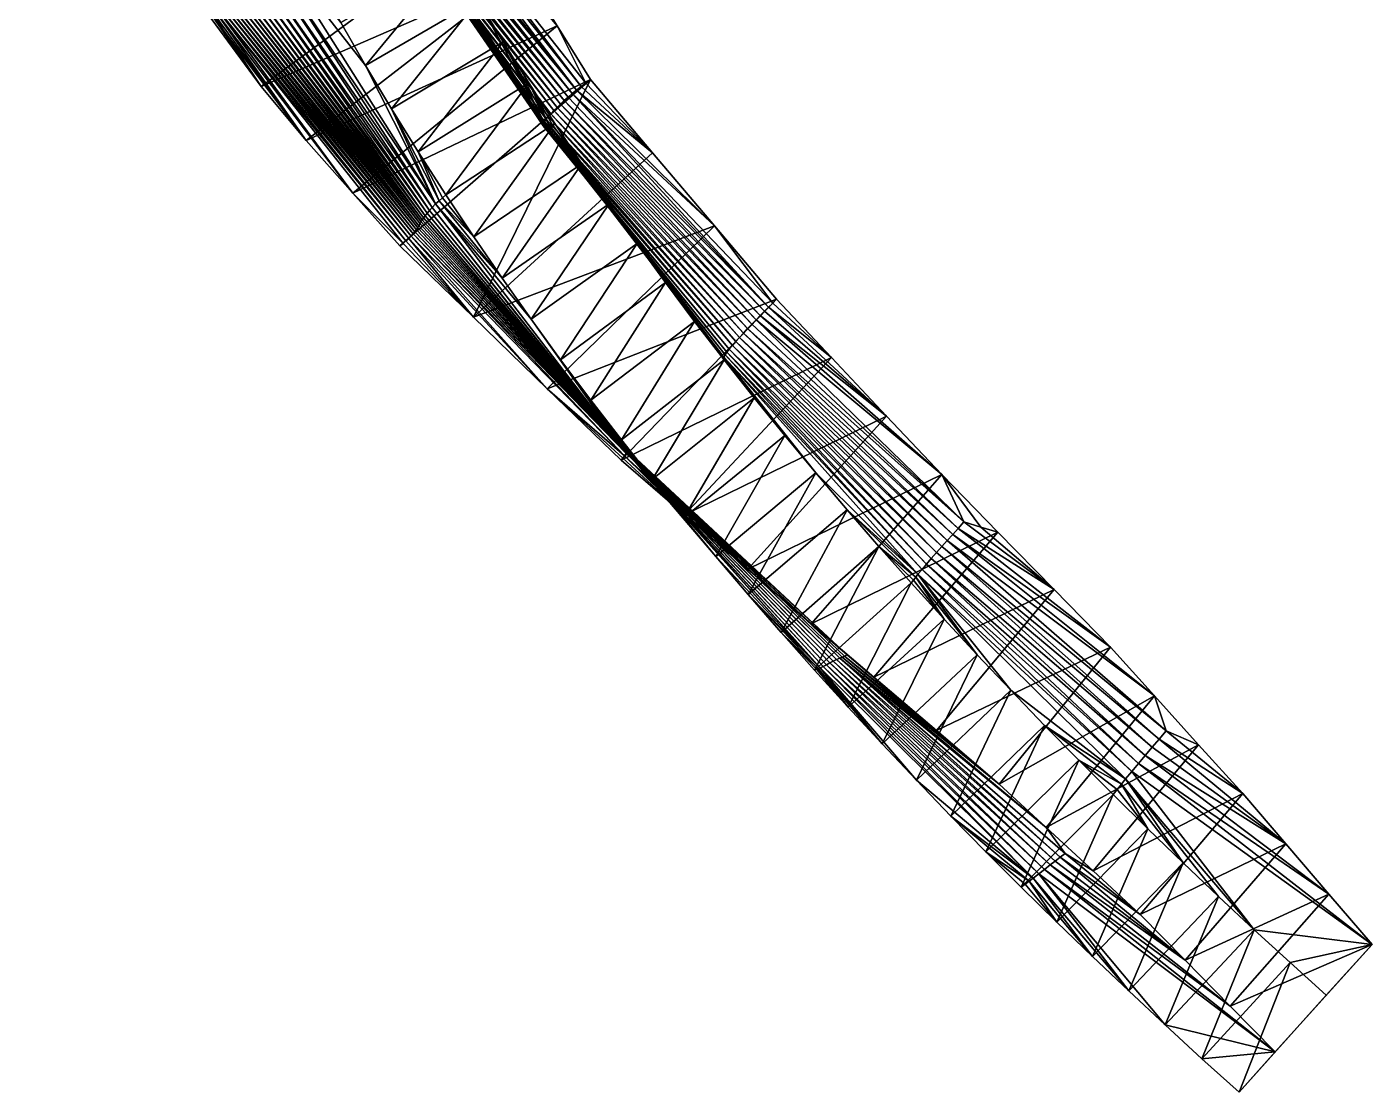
# Model space of a CAD drawing. Header units: metres. Extents: x -416 to -312, y 202 to 498.
# Drawn here: x -403.2 to -312.3, y 202.1 to 274 of the extents above; entities that cross this region are included whole.
import ezdxf

# ---------------------------------------------------------------- set-up
doc = ezdxf.new("R2010")
doc.units = ezdxf.units.M
doc.layers.add('wall', color=18, linetype='Continuous', true_color=0x000000)

msp = doc.modelspace()

# ---------------------------------------------------------------- meshes
at = {"layer": 'wall', "color": 240}
mesh = msp.add_polyface(dxfattribs=at)
corners = [(-402.1738, 294.919, 631), (-402.38669, 294.786, 627), (-389.6898, 276.218, 631), (-403.1448, 294.29, 607), (-403.1568, 294.285, 603), (-390.674133, 275.126667, 603), (-402.92102, 294.4371, 615), (-403.03269, 294.3618, 611), (-390.24824, 275.5152, 615), (-389.8308, 276.0363, 627), (-402.59869, 294.6517, 623), (-389.97047, 275.8533, 623), (-391.3638, 276.023333, 591), (-390.9548, 274.938, 595), (-395.2738, 282.146667, 587), (-401.54469, 295.301, 639), (-389.38647, 276.6296, 639), (-389.2208, 276.83, 643), (-389.5428, 276.4256, 635), (-401.86169, 295.112, 635), (-401.2228, 295.486, 643), (-389.03124, 277.0583, 647), (-390.5338, 275.221, 607), (-390.38991, 275.3659, 611), (-390.814467, 275.032333, 599), (-402.8098, 294.516, 619), (-390.1088, 275.669, 619), (-386.7832, 283.1901, 688.5), (-385.5769, 279.8473, 685.333), (-385.1278, 280.145, 688.5), (-388.3629, 286.2708, 688.5), (-386.4138, 279.264, 679), (-386.0056, 279.5537, 682.167), (-389.8668, 289.387, 688.5), (-388.0304, 278.0423, 663), (-399.340689, 296.4824, 659), (-388.3284, 277.776, 659), (-399.9068, 296.192, 655), (-388.5988, 277.511, 655), (-395.9348, 298.057, 679), (-386.8784, 278.9407, 675), (-398.1618, 297.05, 667), (-387.7048, 278.31, 667), (-387.3087, 278.6227, 671), (-400.79391, 295.7258, 647), (-388.82391, 277.2853, 651), (-383.5738, 277.2339, 688.5), (-385.5769, 279.8473, 685.333), (-386.0056, 279.5537, 682.167), (-385.1278, 280.145, 688.5), (-386.4138, 279.264, 679), (-381.9558, 274.3222, 688.5), (-377.8712, 284.2773, 685.333), (-378.2539, 284.1353, 682.167), (-379.023, 287.2894, 688.5), (-378.7291, 285.1073, 623), (-366.0238, 269.76, 619), (-378.4418, 285.308, 619), (-366.5905, 269.2822, 627), (-379.0165, 284.9067, 627), (-379.3038, 284.706, 631), (-367.1038, 268.8144, 635), (-379.4778, 284.5381, 635), (-379.6491, 284.3724, 639), (-376.1608, 286.495, 599), (-371.73985, 281.44649, 595.2), (-375.6258, 286.746, 595), (-369.600467, 277.723333, 599), (-376.6958, 286.244, 603), (-377.6367, 285.7633, 611), (-367.337133, 274.096667, 603), (-377.2308, 285.993, 607), (-378.0404, 285.535, 615), (-365.7205, 269.9922, 615), (-367.3405, 268.5878, 639), (-379.8178, 284.209, 643), (-379.908, 283.9779, 651), (-367.7638, 268.1589, 647), (-379.8674, 284.0899, 647), (-368.0838, 267.79, 655), (-379.9398, 283.873, 655), (-379.8376, 283.8298, 659), (-379.7176, 283.7994, 663), (-368.1938, 267.6367, 659), (-379.2857, 283.8391, 671), (-368.2938, 267.41, 667), (-379.5798, 283.782, 667), (-367.5638, 268.37, 643), (-374.3076, 278.6589, 688.5), (-378.6188, 284.004, 679), (-368.1982, 267.31, 675), (-378.9654, 283.9131, 675), (-375.9099, 281.5289, 688.5), (-377.4708, 284.43, 688.5), (-367.9371, 267.9656, 651), (-372.6638, 275.82, 688.5), (-374.3076, 278.6589, 688.5), (-375.9099, 281.5289, 688.5), (-383.5738, 277.2339, 688.5), (-380.2738, 271.41, 688.5), (-372.6638, 275.82, 688.5), (-385.1278, 280.145, 688.5), (-381.9558, 274.3222, 688.5), (-377.4708, 284.43, 688.5), (-386.7832, 283.1901, 688.5), (-377.4708, 284.43, 688.5), (-379.023, 287.2894, 688.5), (-385.1278, 280.145, 688.5), (-388.3629, 286.2708, 688.5), (-395.2738, 282.146667, 587), (-374.507133, 287.056667, 591), (-391.3638, 276.023333, 591), (-387.32985, 269.99649, 595.2), (-371.73985, 281.44649, 595.2), (-369.600467, 277.723333, 599), (-374.507133, 287.056667, 591), (-391.3638, 276.023333, 591)]
mesh.append_faces([[corners[k] for k in face] for face in [(0, 1, 2, 2), (3, 4, 5, 5), (6, 7, 8, 8), (9, 10, 11, 11), (12, 13, 14, 14), (1, 9, 2, 2), (15, 16, 17, 17), (2, 18, 0, 0), (16, 19, 18, 18), (20, 17, 21, 21), (22, 23, 3, 3), (5, 4, 24, 24), (3, 5, 22, 22), (11, 25, 26, 26), (6, 8, 26, 26), (23, 8, 7, 7), (13, 24, 14, 14), (27, 28, 29, 29), (30, 31, 32, 32), (32, 28, 27, 27), (32, 27, 30, 30), (30, 33, 31, 31), (34, 35, 36, 36), (37, 38, 36, 36), (31, 39, 40, 40), (41, 42, 43, 43), (44, 21, 45, 45), (46, 47, 48, 48), (47, 46, 49, 49), (48, 50, 51, 51), (51, 46, 48, 48), (52, 53, 54, 54), (55, 56, 57, 57), (58, 59, 60, 60), (61, 62, 63, 63), (64, 65, 66, 66), (67, 64, 68, 68), (69, 70, 71, 71), (72, 73, 69, 69), (74, 63, 75, 75), (76, 77, 78, 78), (79, 80, 81, 81), (82, 83, 81, 81), (84, 85, 86, 86), (87, 75, 78, 78), (88, 89, 53, 53), (89, 90, 91, 91), (92, 53, 52, 52), (52, 93, 92, 92), (88, 53, 92, 92), (80, 94, 76, 76), (95, 89, 88, 88), (96, 97, 98, 98), (99, 100, 96, 96), (97, 101, 98, 98), (98, 102, 96, 96), (97, 103, 101, 101), (104, 105, 106, 106), (107, 105, 104, 104), (104, 106, 108, 108), (109, 110, 111, 111), (112, 113, 114, 114), (115, 113, 116, 116), (112, 116, 113, 113)]], dxfattribs={"color": 240})
mesh = msp.add_polyface(dxfattribs=at)
corners = [(-378.7291, 285.1073, 623), (-379.0165, 284.9067, 627), (-366.3138, 269.5189, 623), (-379.3038, 284.706, 631), (-379.4778, 284.5381, 635), (-366.8538, 269.05, 631), (-378.0404, 285.535, 615), (-378.4418, 285.308, 619), (-366.0238, 269.76, 619), (-371.73985, 281.44649, 595.2), (-374.507133, 287.056667, 591), (-375.6258, 286.746, 595), (-376.6958, 286.244, 603), (-377.2308, 285.993, 607), (-369.600467, 277.723333, 599), (-379.7176, 283.7994, 663), (-379.5798, 283.782, 667), (-368.2638, 267.51, 663), (-379.2857, 283.8391, 671), (-378.9654, 283.9131, 675), (-368.2749, 267.34, 671), (-376.1608, 286.495, 599), (-365.4038, 270.2289, 611), (-365.0738, 270.47, 607), (-367.337133, 274.096667, 603), (-377.6367, 285.7633, 611), (-365.7205, 269.9922, 615), (-366.5905, 269.2822, 627), (-367.1038, 268.8144, 635), (-367.3405, 268.5878, 639), (-379.8178, 284.209, 643), (-367.5638, 268.37, 643), (-379.908, 283.9779, 651), (-367.9371, 267.9656, 651), (-367.7638, 268.1589, 647), (-379.8674, 284.0899, 647), (-379.6491, 284.3724, 639), (-379.9398, 283.873, 655), (-368.0838, 267.79, 655), (-368.2938, 267.41, 667), (-368.1938, 267.6367, 659), (-372.6638, 275.82, 688.5), (-370.9786, 273.0122, 688.5), (-368.0638, 267.32, 679), (-369.2519, 270.2356, 688.5), (-367.8705, 267.3767, 682.167), (-379.8376, 283.8298, 659), (-368.1982, 267.31, 675), (-378.6188, 284.004, 679), (-376.7178, 265.5839, 688.5), (-369.2519, 270.2356, 688.5), (-370.9786, 273.0122, 688.5), (-381.127133, 262.793333, 603), (-367.337133, 274.096667, 603), (-365.0738, 270.47, 607)]
mesh.append_faces([[corners[k] for k in face] for face in [(0, 1, 2, 2), (3, 4, 5, 5), (6, 7, 8, 8), (9, 10, 11, 11), (12, 13, 14, 14), (15, 16, 17, 17), (18, 19, 20, 20), (9, 21, 14, 14), (22, 23, 24, 24), (24, 25, 22, 22), (22, 25, 26, 26), (8, 0, 2, 2), (26, 6, 8, 8), (1, 27, 2, 2), (5, 4, 28, 28), (27, 3, 5, 5), (29, 30, 31, 31), (32, 33, 34, 34), (35, 34, 31, 31), (28, 36, 29, 29), (37, 38, 33, 33), (17, 16, 39, 39), (40, 15, 17, 17), (41, 42, 43, 43), (42, 44, 45, 45), (39, 18, 20, 20), (40, 38, 46, 46), (47, 48, 43, 43), (20, 19, 47, 47), (43, 48, 41, 41), (24, 14, 13, 13), (49, 50, 51, 51), (52, 53, 54, 54)]], dxfattribs={"color": 240})
mesh = msp.add_polyface(dxfattribs=at)
corners = [(-389.5428, 276.4256, 635), (-389.6898, 276.218, 631), (-376.8405, 260.3133, 635), (-389.03124, 277.0583, 647), (-389.2208, 276.83, 643), (-376.5927, 260.7133, 647), (-389.38647, 276.6296, 639), (-376.6738, 260.58, 643), (-376.7505, 260.4467, 639), (-389.8308, 276.0363, 627), (-376.9438, 260.18, 631), (-390.814467, 275.032333, 599), (-384.290467, 266.346667, 599), (-390.674133, 275.126667, 603), (-390.5338, 275.221, 607), (-381.127133, 262.793333, 603), (-390.38991, 275.3659, 611), (-390.1088, 275.669, 619), (-377.206, 259.8844, 623), (-389.97047, 275.8533, 623), (-377.5638, 259.566667, 615), (-390.24824, 275.5152, 615), (-377.3638, 259.73, 619), (-390.9548, 274.938, 595), (-391.3638, 276.023333, 591), (-387.32985, 269.99649, 595.2), (-377.066, 260.0344, 627), (-386.4138, 279.264, 679), (-380.2738, 271.41, 688.5), (-381.9558, 274.3222, 688.5), (-375.5438, 262.06, 679), (-386.8784, 278.9407, 675), (-387.3087, 278.6227, 671), (-375.7738, 261.8267, 675), (-388.3284, 277.776, 659), (-388.5988, 277.511, 655), (-376.356, 261.1156, 659), (-388.82391, 277.2853, 651), (-376.4438, 260.98, 655), (-388.0304, 278.0423, 663), (-376.1138, 261.44, 667), (-387.7048, 278.31, 667), (-376.246, 261.2689, 663), (-375.9638, 261.62, 671), (-376.516, 260.8467, 651), (-377.746, 259.3989, 611), (-377.9638, 259.24, 607), (-375.3105, 262.2633, 682.167), (-378.5278, 268.4972, 688.5), (-375.0771, 262.4667, 685.333), (-376.7178, 265.5839, 688.5), (-374.8438, 262.67, 688.5), (-377.746, 259.3989, 611), (-372.980467, 254.41, 611), (-377.5638, 259.566667, 615), (-377.3638, 259.73, 619), (-367.997133, 249.58, 615), (-377.206, 259.8844, 623), (-375.3105, 262.2633, 682.167), (-372.9671, 259.8478, 688.5), (-375.0771, 262.4667, 685.333), (-374.8438, 262.67, 688.5), (-377.9638, 259.24, 607), (-370.9786, 273.0122, 688.5), (-372.6638, 275.82, 688.5), (-378.5278, 268.4972, 688.5), (-380.2738, 271.41, 688.5), (-374.3076, 278.6589, 688.5), (-381.9558, 274.3222, 688.5), (-376.7178, 265.5839, 688.5), (-387.32985, 269.99649, 595.2), (-369.600467, 277.723333, 599), (-384.290467, 266.346667, 599), (-367.337133, 274.096667, 603), (-381.127133, 262.793333, 603), (-365.0738, 270.47, 607), (-377.9638, 259.24, 607)]
mesh.append_faces([[corners[k] for k in face] for face in [(0, 1, 2, 2), (3, 4, 5, 5), (4, 6, 7, 7), (6, 0, 8, 8), (1, 9, 10, 10), (11, 12, 13, 13), (14, 15, 16, 16), (17, 18, 19, 19), (16, 20, 21, 21), (21, 22, 17, 17), (13, 12, 14, 14), (23, 24, 25, 25), (26, 9, 19, 19), (27, 28, 29, 29), (30, 27, 31, 31), (31, 32, 33, 33), (34, 35, 36, 36), (35, 37, 38, 38), (39, 40, 41, 41), (34, 42, 39, 39), (32, 41, 43, 43), (3, 44, 37, 37), (25, 11, 23, 23), (10, 2, 1, 1), (12, 15, 14, 14), (5, 4, 7, 7), (8, 7, 6, 6), (2, 8, 0, 0), (15, 45, 16, 16), (5, 44, 3, 3), (16, 45, 20, 20), (20, 22, 21, 21), (9, 26, 10, 10), (19, 18, 26, 26), (22, 18, 17, 17), (45, 15, 46, 46), (30, 47, 48, 48), (49, 50, 47, 47), (30, 48, 28, 28), (49, 51, 50, 50), (50, 48, 47, 47), (30, 28, 27, 27), (40, 39, 42, 42), (38, 36, 35, 35), (33, 30, 31, 31), (43, 41, 40, 40), (33, 32, 43, 43), (42, 34, 36, 36), (37, 44, 38, 38), (12, 11, 25, 25), (52, 53, 54, 54), (55, 56, 57, 57), (54, 53, 55, 55), (58, 59, 60, 60), (59, 61, 60, 60), (53, 52, 62, 62), (63, 64, 65, 65), (64, 66, 65, 65), (67, 68, 66, 66), (69, 63, 65, 65), (70, 71, 72, 72), (73, 74, 72, 72), (75, 76, 74, 74), (71, 73, 72, 72)]], dxfattribs={"color": 240})
mesh = msp.add_polyface(dxfattribs=at)
corners = [(-361.9338, 259.4, 688.5), (-368.0638, 267.32, 679), (-363.8216, 262.0722, 688.5), (-365.4038, 270.2289, 611), (-360.8838, 265.523333, 611), (-365.0738, 270.47, 607), (-367.3405, 268.5878, 639), (-353.607133, 254.533333, 635), (-367.1038, 268.8144, 635), (-354.1738, 253.94, 643), (-367.5638, 268.37, 643), (-367.7638, 268.1589, 647), (-353.890467, 254.236667, 639), (-365.7205, 269.9922, 615), (-354.4627, 253.6389, 647), (-367.9371, 267.9656, 651), (-366.0238, 269.76, 619), (-366.3138, 269.5189, 623), (-356.6938, 260.576667, 615), (-366.5905, 269.2822, 627), (-353.046, 255.1011, 627), (-353.3238, 254.83, 631), (-366.8538, 269.05, 631), (-367.8705, 267.3767, 682.167), (-365.6716, 264.7689, 688.5), (-367.4838, 267.49, 688.5), (-367.6771, 267.4333, 685.333), (-355.9905, 251.8644, 675), (-368.1982, 267.31, 675), (-355.266, 252.7733, 659), (-368.1938, 267.6367, 659), (-368.2638, 267.51, 663), (-368.2938, 267.41, 667), (-355.496, 252.51, 663), (-355.8671, 252.0444, 671), (-368.2749, 267.34, 671), (-355.7038, 252.26, 667), (-354.7427, 253.3422, 651), (-368.0838, 267.79, 655), (-370.9786, 273.0122, 688.5), (-367.8705, 267.3767, 682.167), (-368.0638, 267.32, 679), (-367.6771, 267.4333, 685.333), (-369.2519, 270.2356, 688.5), (-367.4838, 267.49, 688.5), (-371.0505, 257.0511, 688.5), (-363.8216, 262.0722, 688.5), (-365.6716, 264.7689, 688.5), (-372.9671, 259.8478, 688.5), (-367.4838, 267.49, 688.5), (-374.8438, 262.67, 688.5), (-369.2519, 270.2356, 688.5), (-374.8438, 262.67, 688.5), (-367.4838, 267.49, 688.5), (-376.7178, 265.5839, 688.5), (-360.8838, 265.523333, 611), (-372.980467, 254.41, 611), (-365.0738, 270.47, 607)]
mesh.append_faces([[corners[k] for k in face] for face in [(0, 1, 2, 2), (3, 4, 5, 5), (6, 7, 8, 8), (9, 10, 11, 11), (10, 12, 6, 6), (13, 4, 3, 3), (14, 11, 15, 15), (16, 17, 18, 18), (17, 19, 20, 20), (21, 22, 8, 8), (20, 19, 22, 22), (4, 13, 16, 16), (23, 2, 1, 1), (24, 2, 23, 23), (25, 24, 26, 26), (23, 26, 24, 24), (1, 27, 28, 28), (29, 30, 31, 31), (32, 33, 31, 31), (34, 35, 28, 28), (36, 32, 35, 35), (37, 15, 38, 38), (4, 16, 18, 18), (39, 40, 41, 41), (42, 43, 44, 44), (40, 43, 42, 42), (45, 46, 47, 47), (48, 49, 50, 50), (48, 47, 49, 49), (51, 52, 53, 53), (54, 52, 51, 51), (55, 56, 57, 57)]], dxfattribs={"color": 240})
mesh = msp.add_polyface(dxfattribs=at)
corners = [(-376.8405, 260.3133, 635), (-362.647133, 245.37333, 639), (-376.7505, 260.4467, 639), (-362.6338, 245.46, 643), (-376.6738, 260.58, 643), (-376.516, 260.8467, 651), (-376.5927, 260.7133, 647), (-362.7227, 245.549, 651), (-362.7938, 245.58, 655), (-376.4438, 260.98, 655), (-362.6694, 245.509, 647), (-377.206, 259.8844, 623), (-362.787133, 245.05, 627), (-377.066, 260.0344, 627), (-362.6738, 245.2, 631), (-376.9438, 260.18, 631), (-362.660467, 245.28667, 635), (-375.5438, 262.06, 679), (-371.0505, 257.0511, 688.5), (-375.3105, 262.2633, 682.167), (-369.0938, 254.28, 688.5), (-363.1038, 245.86, 679), (-375.7738, 261.8267, 675), (-376.1138, 261.44, 667), (-376.246, 261.2689, 663), (-363.0138, 245.68, 667), (-376.356, 261.1156, 659), (-362.9405, 245.647, 663), (-372.9671, 259.8478, 688.5), (-375.9638, 261.62, 671), (-363.066, 245.722, 671), (-363.096, 245.782, 675), (-362.8671, 245.613, 659), (-372.980467, 254.41, 611), (-367.997133, 249.58, 615), (-377.3638, 259.73, 619), (-353.890467, 254.236667, 639), (-341.3538, 243.79, 631), (-353.607133, 254.533333, 635), (-352.7682, 255.3722, 623), (-353.046, 255.1011, 627), (-348.787133, 251.683333, 623), (-345.070467, 247.73667, 627), (-353.3238, 254.83, 631), (-352.5038, 255.63, 619), (-354.4627, 253.6389, 647), (-354.1738, 253.94, 643), (-367.7638, 268.1589, 647), (-353.890467, 254.236667, 639), (-367.5638, 268.37, 643), (-355.266, 252.7733, 659), (-355.0138, 253.05, 655), (-368.1938, 267.6367, 659), (-355.496, 252.51, 663), (-368.2638, 267.51, 663), (-354.7427, 253.3422, 651), (-368.0838, 267.79, 655), (-356.6938, 260.576667, 615), (-352.7682, 255.3722, 623), (-352.5038, 255.63, 619), (-366.3138, 269.5189, 623), (-353.046, 255.1011, 627), (-366.8538, 269.05, 631), (-353.3238, 254.83, 631), (-367.1038, 268.8144, 635), (-353.607133, 254.533333, 635), (-367.3405, 268.5878, 639), (-367.9371, 267.9656, 651), (-361.9338, 259.4, 688.5), (-356.0738, 251.72, 679), (-368.0638, 267.32, 679), (-355.9905, 251.8644, 675), (-356.0538, 251.5933, 685.333), (-358.0449, 254.1289, 688.5), (-356.0438, 251.53, 688.5), (-356.0638, 251.6567, 682.167), (-360.0082, 256.7522, 688.5), (-355.7038, 252.26, 667), (-368.2749, 267.34, 671), (-355.8671, 252.0444, 671), (-368.2938, 267.41, 667), (-368.1982, 267.31, 675), (-365.0605, 248.814, 688.5), (-358.0449, 254.1289, 688.5), (-360.0082, 256.7522, 688.5), (-362.9838, 246.12, 688.5), (-356.0438, 251.53, 688.5), (-367.0971, 251.5344, 688.5), (-369.0938, 254.28, 688.5), (-361.9338, 259.4, 688.5), (-363.8216, 262.0722, 688.5), (-371.0505, 257.0511, 688.5), (-372.9671, 259.8478, 688.5), (-365.6716, 264.7689, 688.5), (-367.997133, 249.58, 615), (-372.980467, 254.41, 611), (-356.6938, 260.576667, 615), (-352.5038, 255.63, 619), (-365.0738, 270.47, 607), (-377.9638, 259.24, 607), (-360.8838, 265.523333, 611)]
mesh.append_faces([[corners[k] for k in face] for face in [(0, 1, 2, 2), (2, 3, 4, 4), (5, 6, 7, 7), (5, 8, 9, 9), (4, 10, 6, 6), (11, 12, 13, 13), (13, 14, 15, 15), (15, 16, 0, 0), (17, 18, 19, 19), (18, 17, 20, 20), (21, 17, 22, 22), (23, 24, 25, 25), (24, 26, 27, 27), (19, 18, 28, 28), (29, 23, 30, 30), (22, 29, 31, 31), (9, 32, 26, 26), (25, 30, 23, 23), (27, 25, 24, 24), (17, 21, 20, 20), (31, 21, 22, 22), (30, 31, 29, 29), (33, 34, 35, 35), (36, 37, 38, 38), (39, 40, 41, 41), (42, 43, 38, 38), (42, 40, 43, 43), (44, 39, 41, 41), (42, 41, 40, 40), (45, 46, 47, 47), (46, 48, 49, 49), (50, 51, 52, 52), (53, 50, 54, 54), (55, 56, 51, 51), (57, 58, 59, 59), (60, 61, 58, 58), (61, 62, 63, 63), (63, 64, 65, 65), (48, 65, 66, 66), (45, 67, 55, 55), (68, 69, 70, 70), (69, 71, 70, 70), (72, 73, 74, 74), (75, 73, 72, 72), (75, 69, 76, 76), (77, 78, 79, 79), (77, 53, 80, 80), (75, 76, 73, 73), (76, 69, 68, 68), (81, 71, 79, 79), (60, 58, 57, 57), (56, 52, 51, 51), (82, 83, 84, 84), (85, 86, 83, 83), (87, 82, 84, 84), (88, 87, 89, 89), (89, 87, 84, 84), (88, 90, 91, 91), (92, 91, 93, 93), (89, 90, 88, 88), (94, 95, 96, 96), (96, 97, 94, 94), (98, 95, 99, 99), (96, 95, 100, 100)]], dxfattribs={"color": 240})
mesh = msp.add_polyface(dxfattribs=at)
corners = [(-362.6338, 245.46, 643), (-376.7505, 260.4467, 639), (-362.647133, 245.37333, 639), (-377.206, 259.8844, 623), (-367.997133, 249.58, 615), (-362.787133, 245.05, 627), (-376.6738, 260.58, 643), (-362.6694, 245.509, 647), (-376.516, 260.8467, 651), (-362.7227, 245.549, 651), (-362.7938, 245.58, 655), (-376.5927, 260.7133, 647), (-376.4438, 260.98, 655), (-362.8671, 245.613, 659), (-377.066, 260.0344, 627), (-362.6738, 245.2, 631), (-362.900467, 244.9, 623), (-376.8405, 260.3133, 635), (-362.660467, 245.28667, 635), (-376.9438, 260.18, 631), (-363.0138, 244.75, 619), (-363.0638, 245.947, 682.167), (-363.0238, 246.033, 685.333), (-365.0605, 248.814, 688.5), (-362.9838, 246.12, 688.5), (-363.1038, 245.86, 679), (-367.0971, 251.5344, 688.5), (-369.0938, 254.28, 688.5), (-376.356, 261.1156, 659), (-362.9405, 245.647, 663), (-362.660467, 245.28667, 635), (-350.1738, 233.7, 631), (-362.647133, 245.37333, 639), (-362.900467, 244.9, 623), (-363.0138, 244.75, 619), (-358.7338, 241.06667, 623), (-362.787133, 245.05, 627), (-354.4538, 237.38333, 627), (-362.6738, 245.2, 631), (-348.2438, 231.39, 655), (-362.7938, 245.58, 655), (-362.7227, 245.549, 651), (-358.7705, 240.851, 688.5), (-360.8938, 243.474, 688.5), (-363.0638, 245.947, 682.167), (-363.0238, 246.033, 685.333), (-362.9838, 246.12, 688.5), (-363.1038, 245.86, 679), (-362.9405, 245.647, 663), (-348.9038, 231.06, 667), (-363.0138, 245.68, 667), (-363.066, 245.722, 671), (-349.3527, 230.827, 675), (-363.096, 245.782, 675), (-349.5638, 230.73, 679), (-355.496, 252.51, 663), (-341.7027, 238.508, 663), (-341.3427, 238.914, 659), (-353.890467, 254.236667, 639), (-339.856, 240.58025, 643), (-341.3538, 243.79, 631), (-354.7427, 253.3422, 651), (-340.607133, 239.73667, 651), (-340.240467, 240.14333, 647), (-340.9738, 239.33, 655), (-355.0138, 253.05, 655), (-355.266, 252.7733, 659), (-342.9538, 237.05, 679), (-356.0738, 251.72, 679), (-349.8638, 243.9, 688.5), (-342.3805, 237.73, 671), (-342.0538, 238.11, 667), (-355.8671, 252.0444, 671), (-351.9549, 246.422, 688.5), (-345.070467, 247.73667, 627), (-353.607133, 254.533333, 635), (-354.1738, 253.94, 643), (-354.4627, 253.6389, 647), (-356.0638, 251.6567, 682.167), (-354.0149, 248.966, 688.5), (-356.0438, 251.53, 688.5), (-356.0538, 251.5933, 685.333), (-355.7038, 252.26, 667), (-355.9905, 251.8644, 675), (-342.6805, 237.377, 675), (-358.7705, 240.851, 688.5), (-351.9549, 246.422, 688.5), (-354.0149, 248.966, 688.5), (-356.6138, 238.25, 688.5), (-356.0438, 251.53, 688.5), (-362.9838, 246.12, 688.5), (-360.8938, 243.474, 688.5), (-365.0605, 248.814, 688.5), (-362.9838, 246.12, 688.5), (-358.0449, 254.1289, 688.5), (-367.997133, 249.58, 615), (-352.5038, 255.63, 619), (-363.0138, 244.75, 619), (-341.3538, 243.79, 631), (-354.4538, 237.38333, 627), (-345.070467, 247.73667, 627), (-358.7338, 241.06667, 623), (-348.787133, 251.683333, 623), (-352.5038, 255.63, 619), (-363.0138, 244.75, 619)]
mesh.append_faces([[corners[k] for k in face] for face in [(0, 1, 2, 2), (3, 4, 5, 5), (6, 0, 7, 7), (8, 9, 10, 10), (9, 11, 7, 7), (12, 10, 13, 13), (14, 5, 15, 15), (16, 5, 4, 4), (2, 17, 18, 18), (18, 19, 15, 15), (20, 16, 4, 4), (21, 22, 23, 23), (24, 23, 22, 22), (25, 21, 26, 26), (21, 23, 26, 26), (27, 25, 26, 26), (28, 13, 29, 29), (30, 31, 32, 32), (33, 34, 35, 35), (35, 36, 33, 33), (36, 37, 38, 38), (39, 40, 41, 41), (42, 43, 44, 44), (44, 43, 45, 45), (45, 43, 46, 46), (42, 44, 47, 47), (48, 49, 50, 50), (51, 52, 53, 53), (54, 47, 53, 53), (55, 56, 57, 57), (58, 59, 60, 60), (61, 62, 63, 63), (64, 62, 65, 65), (66, 57, 64, 64), (67, 68, 69, 69), (70, 71, 72, 72), (69, 68, 73, 73), (74, 75, 60, 60), (59, 58, 76, 76), (63, 77, 61, 61), (77, 59, 76, 76), (62, 61, 65, 65), (73, 78, 79, 79), (80, 79, 81, 81), (78, 81, 79, 79), (78, 73, 68, 68), (56, 55, 82, 82), (82, 72, 71, 71), (83, 68, 84, 84), (70, 72, 83, 83), (66, 55, 57, 57), (64, 65, 66, 66), (85, 86, 87, 87), (85, 88, 86, 86), (89, 90, 91, 91), (91, 87, 89, 89), (87, 91, 85, 85), (92, 93, 94, 94), (95, 96, 97, 97), (98, 99, 100, 100), (100, 101, 102, 102), (103, 102, 104, 104), (101, 104, 102, 102), (99, 101, 100, 100)]], dxfattribs={"color": 240})
mesh = msp.add_polyface(dxfattribs=at)
corners = [(-334.7916, 216.823, 675), (-335.1638, 216.53, 679), (-349.3527, 230.827, 675), (-333.0038, 218.19, 655), (-348.2438, 231.39, 655), (-334.2938, 219.94333, 647), (-333.347133, 217.93, 659), (-348.080467, 231.45, 651), (-337.4738, 222.88, 643), (-333.690467, 217.67, 663), (-348.4549, 231.293, 659), (-343.0638, 223.15, 688.5), (-349.5638, 230.73, 679), (-349.1327, 230.937, 671), (-329.4938, 222.52, 685.333), (-327.4182, 219.848, 688.5), (-329.2138, 222.87, 682.167), (-325.0449, 217.551, 688.5), (-328.9338, 223.22, 679), (-326.6638, 225.91667, 659), (-321.0138, 222.24, 655), (-326.1938, 226.47, 655), (-327.6038, 224.81, 667), (-318.100467, 218.84333, 659), (-327.1338, 225.36333, 663), (-328.0605, 224.258, 671), (-315.187133, 215.44667, 663), (-323.9938, 225.53333, 651), (-342.9538, 237.05, 679), (-328.5038, 223.728, 675), (-342.6805, 237.377, 675), (-342.3805, 237.73, 671), (-328.0605, 224.258, 671), (-343.1038, 236.853, 682.167), (-338.9449, 231.603, 688.5), (-341.1849, 234.02, 688.5), (-343.2538, 236.657, 685.333), (-343.4038, 236.46, 688.5), (-327.6038, 224.81, 667), (-342.0538, 238.11, 667), (-340.240467, 240.14333, 647), (-333.7538, 236.01, 639), (-339.856, 240.58025, 643), (-338.7138, 240.225, 639), (-340.607133, 239.73667, 651), (-329.9538, 232.12, 643), (-327.1338, 225.36333, 663), (-341.7027, 238.508, 663), (-337.5538, 239.9, 635), (-326.6638, 225.91667, 659), (-341.3427, 238.914, 659), (-326.1938, 226.47, 655), (-340.9738, 239.33, 655), (-326.9738, 228.82667, 647), (-336.6838, 229.21, 688.5), (-334.4016, 226.84, 688.5), (-328.9338, 223.22, 679), (-329.2138, 222.87, 682.167), (-332.0982, 224.493, 688.5), (-329.4938, 222.52, 685.333), (-329.7738, 222.17, 688.5), (-323.9938, 225.53333, 651), (-341.3538, 243.79, 631), (-338.7138, 240.225, 639), (-337.5538, 239.9, 635), (-339.856, 240.58025, 643), (-354.4627, 253.6389, 647), (-340.240467, 240.14333, 647), (-345.3805, 225.604, 688.5), (-338.9449, 231.603, 688.5), (-341.1849, 234.02, 688.5), (-343.0638, 223.15, 688.5), (-336.6838, 229.21, 688.5), (-340.7238, 220.718, 688.5), (-338.3605, 218.308, 688.5), (-332.0982, 224.493, 688.5), (-334.4016, 226.84, 688.5), (-350.1738, 233.7, 631), (-341.3538, 243.79, 631), (-337.5538, 239.9, 635), (-323.9938, 225.53333, 651), (-334.2938, 219.94333, 647), (-326.9738, 228.82667, 647), (-337.4738, 222.88, 643), (-329.9538, 232.12, 643), (-341.707133, 226.48667, 639), (-333.7538, 236.01, 639), (-337.5538, 239.9, 635), (-345.940467, 230.09333, 635)]
mesh.append_faces([[corners[k] for k in face] for face in [(0, 1, 2, 2), (3, 4, 5, 5), (3, 6, 4, 4), (5, 7, 8, 8), (6, 9, 10, 10), (11, 12, 1, 1), (2, 13, 0, 0), (14, 15, 16, 16), (16, 17, 18, 18), (19, 20, 21, 21), (22, 23, 24, 24), (23, 19, 24, 24), (25, 26, 22, 22), (27, 21, 20, 20), (20, 19, 23, 23), (28, 29, 30, 30), (31, 30, 32, 32), (33, 34, 28, 28), (35, 34, 33, 33), (35, 36, 37, 37), (35, 33, 36, 36), (38, 39, 31, 31), (40, 41, 42, 42), (41, 43, 42, 42), (40, 44, 45, 45), (46, 47, 39, 39), (43, 41, 48, 48), (47, 49, 50, 50), (50, 51, 52, 52), (52, 53, 44, 44), (54, 28, 34, 34), (55, 56, 54, 54), (30, 29, 32, 32), (56, 29, 28, 28), (57, 55, 58, 58), (58, 59, 57, 57), (55, 57, 56, 56), (60, 59, 58, 58), (61, 53, 51, 51), (44, 53, 45, 45), (53, 52, 51, 51), (40, 45, 41, 41), (46, 39, 38, 38), (50, 49, 51, 51), (47, 46, 49, 49), (31, 32, 38, 38), (56, 28, 54, 54), (62, 63, 64, 64), (65, 66, 67, 67), (63, 62, 65, 65), (68, 69, 70, 70), (68, 71, 69, 69), (72, 71, 73, 73), (72, 69, 71, 71), (74, 75, 76, 76), (72, 73, 76, 76), (77, 78, 79, 79), (80, 81, 82, 82), (83, 84, 82, 82), (83, 82, 81, 81), (84, 85, 86, 86), (87, 86, 88, 88), (85, 88, 86, 86), (83, 85, 84, 84)]], dxfattribs={"color": 240})
mesh = msp.add_polyface(dxfattribs=at)
corners = [(-362.6338, 245.46, 643), (-347.917133, 231.51, 647), (-362.6694, 245.509, 647), (-348.080467, 231.45, 651), (-362.7227, 245.549, 651), (-347.74215, 231.60925, 643), (-362.647133, 245.37333, 639), (-362.660467, 245.28667, 635), (-362.6738, 245.2, 631), (-354.4538, 237.38333, 627), (-348.4549, 231.293, 659), (-362.8671, 245.613, 659), (-362.7938, 245.58, 655), (-363.066, 245.722, 671), (-363.0138, 245.68, 667), (-349.1327, 230.937, 671), (-348.6749, 231.183, 663), (-362.9405, 245.647, 663), (-362.787133, 245.05, 627), (-358.7338, 241.06667, 623), (-348.2438, 231.39, 655), (-350.1738, 233.7, 631), (-348.9038, 231.06, 667), (-346.847133, 230.83167, 639), (-345.940467, 230.09333, 635), (-349.5638, 230.73, 679), (-354.4238, 235.671, 688.5), (-356.6138, 238.25, 688.5), (-349.9438, 230.58, 688.5), (-352.2005, 233.114, 688.5), (-349.8171, 230.63, 685.333), (-349.6905, 230.68, 682.167), (-363.1038, 245.86, 679), (-358.7705, 240.851, 688.5), (-349.3527, 230.827, 675), (-363.096, 245.782, 675), (-341.707133, 226.48667, 639), (-337.4738, 222.88, 643), (-347.917133, 231.51, 647), (-349.3527, 230.827, 675), (-335.1638, 216.53, 679), (-349.5638, 230.73, 679), (-349.6905, 230.68, 682.167), (-345.3805, 225.604, 688.5), (-347.6738, 228.081, 688.5), (-334.4149, 217.117, 671), (-349.1327, 230.937, 671), (-348.9038, 231.06, 667), (-349.9438, 230.58, 688.5), (-349.8171, 230.63, 685.333), (-347.74215, 231.60925, 643), (-346.847133, 230.83167, 639), (-345.940467, 230.09333, 635), (-333.347133, 217.93, 659), (-348.4549, 231.293, 659), (-348.2438, 231.39, 655), (-348.080467, 231.45, 651), (-334.2938, 219.94333, 647), (-333.690467, 217.67, 663), (-348.6749, 231.183, 663), (-334.0338, 217.41, 667), (-343.0638, 223.15, 688.5), (-355.7038, 252.26, 667), (-342.0538, 238.11, 667), (-341.7027, 238.508, 663), (-343.1038, 236.853, 682.167), (-345.5882, 238.919, 688.5), (-343.2538, 236.657, 685.333), (-343.4038, 236.46, 688.5), (-347.7416, 241.399, 688.5), (-342.9538, 237.05, 679), (-342.3805, 237.73, 671), (-355.9905, 251.8644, 675), (-342.6805, 237.377, 675), (-349.8638, 243.9, 688.5), (-356.0738, 251.72, 679), (-343.4038, 236.46, 688.5), (-349.9438, 230.58, 688.5), (-347.6738, 228.081, 688.5), (-341.1849, 234.02, 688.5), (-345.3805, 225.604, 688.5), (-349.8638, 243.9, 688.5), (-356.6138, 238.25, 688.5), (-354.4238, 235.671, 688.5), (-349.9438, 230.58, 688.5), (-345.5882, 238.919, 688.5), (-352.2005, 233.114, 688.5), (-343.4038, 236.46, 688.5), (-351.9549, 246.422, 688.5), (-347.7416, 241.399, 688.5), (-337.5538, 239.9, 635), (-345.940467, 230.09333, 635), (-350.1738, 233.7, 631), (-354.4538, 237.38333, 627), (-341.3538, 243.79, 631)]
mesh.append_faces([[corners[k] for k in face] for face in [(0, 1, 2, 2), (2, 3, 4, 4), (5, 0, 6, 6), (7, 8, 9, 9), (10, 11, 12, 12), (13, 14, 15, 15), (16, 17, 11, 11), (18, 19, 9, 9), (20, 4, 3, 3), (11, 10, 16, 16), (20, 10, 12, 12), (6, 21, 5, 5), (17, 16, 22, 22), (21, 23, 5, 5), (2, 1, 3, 3), (1, 0, 5, 5), (24, 23, 21, 21), (25, 26, 27, 27), (28, 29, 30, 30), (29, 26, 31, 31), (32, 27, 33, 33), (34, 25, 35, 35), (27, 32, 25, 25), (29, 31, 30, 30), (26, 25, 31, 31), (34, 13, 15, 15), (14, 22, 15, 15), (21, 7, 9, 9), (36, 37, 38, 38), (39, 40, 41, 41), (42, 43, 44, 44), (45, 46, 47, 47), (44, 48, 49, 49), (42, 41, 43, 43), (49, 42, 44, 44), (36, 50, 51, 51), (50, 36, 38, 38), (36, 51, 52, 52), (53, 54, 55, 55), (38, 37, 56, 56), (57, 55, 56, 56), (58, 59, 54, 54), (60, 47, 59, 59), (43, 41, 61, 61), (62, 63, 64, 64), (65, 66, 67, 67), (66, 68, 67, 67), (69, 65, 70, 70), (71, 72, 73, 73), (65, 69, 66, 66), (69, 70, 74, 74), (75, 70, 73, 73), (76, 77, 78, 78), (78, 79, 76, 76), (79, 78, 80, 80), (81, 82, 83, 83), (84, 85, 86, 86), (87, 85, 84, 84), (81, 88, 82, 82), (86, 85, 89, 89), (81, 83, 89, 89), (89, 83, 86, 86), (90, 91, 92, 92), (93, 94, 92, 92)]], dxfattribs={"color": 240})
mesh = msp.add_polyface(dxfattribs=at)
corners = [(-315.3738, 208.62, 688.5), (-321.2638, 202.07, 688.5), (-318.8238, 204.78, 667), (-312.2738, 212.05, 667), (-335.4338, 216.327, 682.167), (-340.7238, 220.718, 688.5), (-335.1638, 216.53, 679), (-338.3605, 218.308, 688.5), (-335.7038, 216.123, 685.333), (-343.0638, 223.15, 688.5), (-335.9738, 215.92, 688.5), (-349.1327, 230.937, 671), (-334.4149, 217.117, 671), (-334.7916, 216.823, 675), (-334.2938, 219.94333, 647), (-331.1138, 217.00667, 651), (-333.0038, 218.19, 655), (-348.9038, 231.06, 667), (-334.0338, 217.41, 667), (-348.6749, 231.183, 663), (-333.690467, 217.67, 663), (-323.7682, 204.326, 688.5), (-318.8238, 204.78, 667), (-321.2638, 202.07, 688.5), (-326.2516, 206.602, 688.5), (-334.7916, 216.823, 675), (-328.7138, 208.9, 688.5), (-334.4149, 217.117, 671), (-321.860467, 207.87667, 663), (-333.347133, 217.93, 659), (-327.9338, 214.07, 655), (-324.897133, 210.97333, 659), (-334.0338, 217.41, 667), (-335.4338, 216.327, 682.167), (-331.1549, 211.219, 688.5), (-333.5749, 213.559, 688.5), (-335.1638, 216.53, 679), (-335.7038, 216.123, 685.333), (-331.1138, 217.00667, 651), (-333.0038, 218.19, 655), (-333.690467, 217.67, 663), (-335.9738, 215.92, 688.5), (-328.9338, 223.22, 679), (-320.2449, 213.034, 688.5), (-328.5038, 223.728, 675), (-312.2738, 212.05, 667), (-328.0605, 224.258, 671), (-329.4938, 222.52, 685.333), (-329.7738, 222.17, 688.5), (-327.4182, 219.848, 688.5), (-322.6538, 215.28, 688.5), (-317.8182, 210.814, 688.5), (-315.3738, 208.62, 688.5), (-325.0449, 217.551, 688.5), (-329.2138, 222.87, 682.167), (-315.187133, 215.44667, 663), (-318.100467, 218.84333, 659), (-327.6038, 224.81, 667), (-331.1549, 211.219, 688.5), (-325.0449, 217.551, 688.5), (-327.4182, 219.848, 688.5), (-328.7138, 208.9, 688.5), (-329.7738, 222.17, 688.5), (-335.9738, 215.92, 688.5), (-333.5749, 213.559, 688.5), (-322.6538, 215.28, 688.5), (-326.2516, 206.602, 688.5), (-321.2638, 202.07, 688.5), (-317.8182, 210.814, 688.5), (-323.7682, 204.326, 688.5), (-315.3738, 208.62, 688.5), (-320.2449, 213.034, 688.5), (-335.9738, 215.92, 688.5), (-332.0982, 224.493, 688.5), (-338.3605, 218.308, 688.5), (-329.7738, 222.17, 688.5), (-334.4016, 226.84, 688.5), (-340.7238, 220.718, 688.5), (-323.9938, 225.53333, 651), (-331.1138, 217.00667, 651), (-334.2938, 219.94333, 647), (-318.100467, 218.84333, 659), (-327.9338, 214.07, 655), (-321.0138, 222.24, 655), (-323.9938, 225.53333, 651), (-331.1138, 217.00667, 651), (-324.897133, 210.97333, 659), (-312.2738, 212.05, 667), (-318.8238, 204.78, 667), (-321.860467, 207.87667, 663), (-315.187133, 215.44667, 663)]
mesh.append_faces([[corners[k] for k in face] for face in [(0, 1, 2, 3), (4, 5, 6, 6), (7, 4, 8, 8), (4, 7, 5, 5), (5, 9, 6, 6), (7, 8, 10, 10), (11, 12, 13, 13), (14, 15, 16, 16), (17, 18, 12, 12), (19, 20, 18, 18), (21, 22, 23, 23), (24, 25, 22, 22), (21, 24, 22, 22), (26, 25, 24, 24), (27, 28, 22, 22), (29, 30, 31, 31), (31, 28, 32, 32), (33, 34, 35, 35), (34, 36, 26, 26), (25, 27, 22, 22), (34, 33, 36, 36), (37, 33, 35, 35), (36, 25, 26, 26), (38, 30, 39, 39), (39, 30, 29, 29), (40, 29, 31, 31), (32, 40, 31, 31), (28, 27, 32, 32), (41, 37, 35, 35), (42, 43, 44, 44), (45, 46, 44, 44), (47, 48, 49, 49), (50, 43, 42, 42), (51, 45, 43, 43), (44, 43, 45, 45), (45, 51, 52, 52), (49, 53, 54, 54), (55, 56, 57, 57), (42, 53, 50, 50), (46, 45, 55, 55), (58, 59, 60, 60), (58, 61, 59, 59), (62, 63, 64, 64), (64, 60, 62, 62), (60, 64, 58, 58), (65, 61, 66, 66), (67, 68, 69, 69), (70, 68, 67, 67), (65, 59, 61, 61), (69, 68, 71, 71), (65, 66, 71, 71), (71, 66, 69, 69), (72, 73, 74, 74), (75, 73, 72, 72), (76, 77, 74, 74), (78, 79, 80, 80), (81, 82, 83, 83), (84, 83, 85, 85), (82, 85, 83, 83), (81, 86, 82, 82), (87, 88, 89, 89), (86, 81, 90, 90), (87, 89, 90, 90), (89, 86, 90, 90)]], dxfattribs={"color": 240})

doc.saveas('drawing.dxf')
